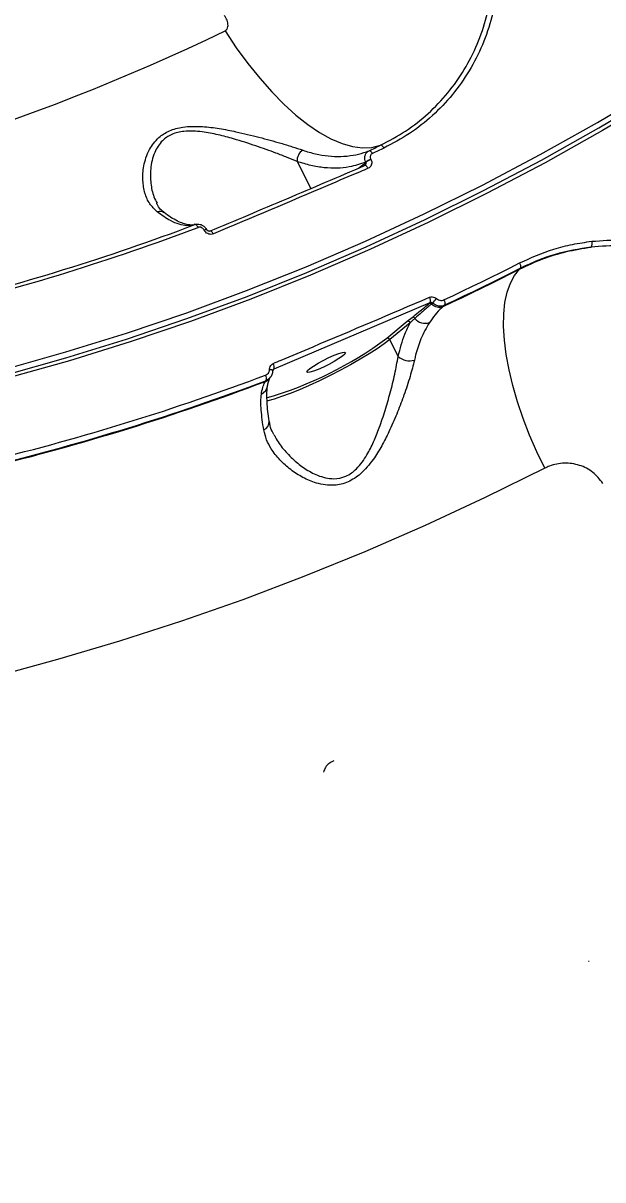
# Model space of a CAD drawing. Header units: millimetres. Extents: x -4688 to 6829, y -6350 to 4771.
# Drawn here: x 2098.5 to 2219.1, y 279 to 519.7 of the extents above; entities that cross this region are included whole.
import ezdxf

# ---------------------------------------------------------------- set-up
doc = ezdxf.new("R2010")
doc.units = ezdxf.units.MM
for name, color, linetype in [('DIKOM_ОБЪЕКТ', 7, 'Continuous'), ('DIKOM_РАЗМЕР_ЗОНА', 7, 'Continuous'), ('DIKOM_РАЗМЕР_ОБЪЕКТА', 7, 'Continuous')]:
    doc.layers.add(name, color=color, linetype=linetype)
doc.styles.add('style1', font='arial.ttf', dxfattribs={"width": 0.8})
doc.dimstyles.new('1-50', dxfattribs={"dimtxt": 300, "dimasz": 200, "dimexe": 100, "dimexo": 0, "dimgap": 100, "dimtad": 1, "dimtxsty": 'style1', "dimcen": 200, "dimclrd": 7, "dimclre": 7, "dimclrt": 7, "dimadec": 1, "dimazin": 2, "dimtfac": 1, "dimtmove": 0, "dimatfit": 2, "dimfxl": 0, "dimlwd": 25, "dimlwe": 18, "dimarcsym": 0})

# ---------------------------------------------------------------- blocks, each defined once
blk = doc.blocks.new('*D9')
at = {"layer": 'Defpoints', "color": 0, "transparency": 16777216}
for p in [(2285.35, 2926.08), (233.68, -3329.73), (5655.58, -3329.73)]:
    blk.add_point(p, dxfattribs=at)
at = {"layer": 'DIKOM_РАЗМЕР_ОБЪЕКТА', "color": 7, "lineweight": 18, "transparency": 16777216}
for p, q in [((2285.35, 2926.08), (5755.58, 2926.08)), ((233.68, -3329.73), (5755.58, -3329.73))]:
    blk.add_line(p, q, dxfattribs=at)
at = {"layer": 'DIKOM_РАЗМЕР_ОБЪЕКТА', "color": 7, "lineweight": 25, "transparency": 16777216}
blk.add_line((5655.58, 2726.08), (5655.58, -3129.73), dxfattribs=at)
at = {"layer": 'DIKOM_РАЗМЕР_ОБЪЕКТА', "color": 7, "transparency": 16777216}
for points in [[(5622.24, 2726.08), (5688.91, 2726.08), (5655.58, 2926.08)], [(5622.24, -3129.73), (5688.91, -3129.73), (5655.58, -3329.73)]]:
    blk.add_solid(points, dxfattribs=at)
at = {"layer": 'DIKOM_РАЗМЕР_ОБЪЕКТА', "color": 7, "transparency": 16777216, "insert": (5402.4, -130.27), "char_height": 300, "attachment_point": 5, "rotation": 90, "style": 'style1'}
blk.add_mtext('6250', dxfattribs=at)
blk = doc.blocks.new('*D10')
at = {"layer": 'Defpoints', "color": 0, "transparency": 16777216}
for p in [(2960.09, 4770.95), (741.18, -5330.34), (6729.08, -5330.34)]:
    blk.add_point(p, dxfattribs=at)
at = {"layer": 'DIKOM_РАЗМЕР_ЗОНА', "color": 7, "lineweight": 18, "transparency": 16777216}
for p, q in [((2960.09, 4770.95), (6829.08, 4770.95)), ((741.18, -5330.34), (6829.08, -5330.34))]:
    blk.add_line(p, q, dxfattribs=at)
at = {"layer": 'DIKOM_РАЗМЕР_ЗОНА', "color": 7, "lineweight": 25, "transparency": 16777216}
blk.add_line((6729.08, 4570.95), (6729.08, -5130.34), dxfattribs=at)
at = {"layer": 'DIKOM_РАЗМЕР_ЗОНА', "color": 7, "transparency": 16777216}
for points in [[(6695.74, 4570.95), (6762.41, 4570.95), (6729.08, 4770.95)], [(6695.74, -5130.34), (6762.41, -5130.34), (6729.08, -5330.34)]]:
    blk.add_solid(points, dxfattribs=at)
at = {"layer": 'DIKOM_РАЗМЕР_ЗОНА', "color": 7, "transparency": 16777216, "insert": (6475.9, -93.77), "char_height": 300, "attachment_point": 5, "rotation": 90, "style": 'style1'}
blk.add_mtext('10100', dxfattribs=at)
blk = doc.blocks.new('*D11')
at = {"layer": 'Defpoints', "color": 0, "transparency": 16777216}
for p in [(3703.08, 2652.76), (-3188.42, -47.63), (-3188.42, -4921.77)]:
    blk.add_point(p, dxfattribs=at)
at = {"layer": 'DIKOM_РАЗМЕР_ОБЪЕКТА', "color": 7, "lineweight": 18, "transparency": 16777216}
for p, q in [((3703.08, 2652.76), (3703.08, -5021.77)), ((-3188.42, -47.63), (-3188.42, -5021.77))]:
    blk.add_line(p, q, dxfattribs=at)
at = {"layer": 'DIKOM_РАЗМЕР_ОБЪЕКТА', "color": 7, "lineweight": 25, "transparency": 16777216}
blk.add_line((3503.08, -4921.77), (-2988.42, -4921.77), dxfattribs=at)
at = {"layer": 'DIKOM_РАЗМЕР_ОБЪЕКТА', "color": 7, "transparency": 16777216}
for points in [[(-2988.42, -4888.44), (-2988.42, -4955.11), (-3188.42, -4921.77)], [(3503.08, -4888.44), (3503.08, -4955.11), (3703.08, -4921.77)]]:
    blk.add_solid(points, dxfattribs=at)
at = {"layer": 'DIKOM_РАЗМЕР_ОБЪЕКТА', "color": 7, "transparency": 16777216, "insert": (4.08, -4668.6), "char_height": 300, "attachment_point": 5, "style": 'style1'}
blk.add_mtext('6900', dxfattribs=at)
blk = doc.blocks.new('*D12')
at = {"layer": 'Defpoints', "color": 0, "transparency": 16777216}
for p in [(4937.72, 2926.08), (-4688.42, -671.13), (4937.72, -6249.77)]:
    blk.add_point(p, dxfattribs=at)
at = {"layer": 'DIKOM_РАЗМЕР_ЗОНА', "color": 7, "lineweight": 18, "transparency": 16777216}
for p, q in [((4937.72, 2926.08), (4937.72, -6349.77)), ((-4688.42, -671.13), (-4688.42, -6349.77))]:
    blk.add_line(p, q, dxfattribs=at)
at = {"layer": 'DIKOM_РАЗМЕР_ЗОНА', "color": 7, "lineweight": 25, "transparency": 16777216}
blk.add_line((-4488.42, -6249.77), (4737.72, -6249.77), dxfattribs=at)
at = {"layer": 'DIKOM_РАЗМЕР_ЗОНА', "color": 7, "transparency": 16777216}
for points in [[(-4488.42, -6216.44), (-4488.42, -6283.11), (-4688.42, -6249.77)], [(4737.72, -6216.44), (4737.72, -6283.11), (4937.72, -6249.77)]]:
    blk.add_solid(points, dxfattribs=at)
at = {"layer": 'DIKOM_РАЗМЕР_ЗОНА', "color": 7, "transparency": 16777216, "insert": (124.65, -5996.6), "char_height": 300, "attachment_point": 5, "style": 'style1'}
blk.add_mtext('9650', dxfattribs=at)

msp = doc.modelspace()

# ---------------------------------------------------------------- linework, layer by layer
at = {"layer": 'DIKOM_ОБЪЕКТ', "color": 7, "linetype": 'Continuous', "lineweight": 15}
for p, q in [((2170.827, 491.401), (2170.84, 491.378)), ((2155.509, 490.932), (2158.352, 485.319)), ((2168.244, 489.531), (2169.779, 490.744)), ((2169.566, 490.108), (2169.516, 490.073)), ((2169.626, 490.149), (2169.562, 490.116)), ((2169.779, 490.744), (2169.766, 490.768)), ((2127.863, 480.246), (2127.83, 480.27)), ((2134.227, 477.871), (2134.075, 477.832)), ((2136.129, 476.659), (2136.117, 476.683)), ((2201.778, 468.527), (2201.949, 468.709)), ((2183.133, 461.513), (2150.623, 447.733)), ((2182.978, 461.385), (2183.133, 461.513)), ((2186.19, 461.014), (2185.909, 460.78)), ((2174.134, 454.158), (2178.409, 457.679)), ((2179.026, 457.394), (2174.751, 453.873)), ((2178.409, 457.679), (2179.422, 458.499)), ((2176.522, 450.378), (2174.751, 453.873)), ((2149.985, 446.083), (2150.058, 446.201)), ((2150.604, 447.704), (2150.391, 447.357)), ((2150.403, 447.42), (2150.393, 447.378)), ((2150.623, 447.733), (2150.604, 447.704)), ((2148.909, 445.164), (2149.008, 445.325)), ((2216.147, 324.516), (2216.238, 324.531))]:
    msp.add_line(p, q, dxfattribs=at)
at = {"layer": 'DIKOM_ОБЪЕКТ', "color": 7, "linetype": 'Continuous', "lineweight": 15, "flags": 128}
for points in [[(2140.5, 518.115), (2142.841, 514.623), (2145.253, 511.326), (2147.719, 508.251), (2150.218, 505.42), (2152.731, 502.857), (2155.24, 500.581), (2157.723, 498.61), (2160.162, 496.959), (2162.539, 495.642), (2164.833, 494.667), (2167.029, 494.043), (2169.107, 493.776), (2171.053, 493.866), (2172.852, 494.313)], [(1979.991, 432.456), (1992.717, 432.668), (2005.468, 433.254), (2018.235, 434.213), (2031.011, 435.544), (2043.787, 437.247), (2056.554, 439.321), (2069.305, 441.764), (2082.03, 444.575), (2094.722, 447.752), (2107.372, 451.292), (2119.972, 455.194), (2132.514, 459.454), (2144.989, 464.071), (2157.389, 469.041), (2169.707, 474.36), (2181.933, 480.026), (2194.061, 486.034), (2206.082, 492.381), (2217.987, 499.063), (2229.771, 506.074), (2241.424, 513.411)], [(1979.683, 431.172), (1992.439, 431.385), (2005.22, 431.972), (2018.018, 432.933), (2030.824, 434.267), (2043.631, 435.975), (2056.428, 438.053), (2069.209, 440.502), (2081.965, 443.32), (2094.687, 446.504), (2107.367, 450.053), (2119.998, 453.964), (2132.569, 458.234), (2145.074, 462.862), (2157.504, 467.844), (2169.851, 473.176), (2182.106, 478.855), (2194.263, 484.878), (2206.312, 491.24), (2218.246, 497.937), (2230.058, 504.966), (2241.738, 512.32)], [(2242.566, 511.772), (2230.877, 504.413), (2219.059, 497.38), (2207.117, 490.678), (2195.06, 484.312), (2182.896, 478.285), (2170.632, 472.602), (2158.278, 467.267), (2145.84, 462.282), (2133.327, 457.652), (2120.748, 453.378), (2108.11, 449.465), (2095.421, 445.914), (2082.691, 442.728), (2069.927, 439.908), (2057.138, 437.458), (2044.332, 435.378), (2031.518, 433.669), (2018.704, 432.334), (2005.898, 431.372), (1993.108, 430.785), (1980.344, 430.572)], [(2170.459, 493.177), (2170.758, 493.318), (2171.057, 493.459), (2171.356, 493.601), (2171.656, 493.743), (2171.955, 493.885), (2172.254, 494.027), (2172.553, 494.17), (2172.852, 494.313)], [(2173.557, 493.741), (2173.258, 493.598), (2172.959, 493.455), (2172.659, 493.313), (2172.36, 493.17), (2172.061, 493.028), (2171.761, 492.887), (2171.462, 492.745), (2171.162, 492.604)], [(2171.162, 492.604), (2171.076, 492.743), (2170.984, 492.869), (2170.889, 492.977), (2170.794, 493.066), (2170.7, 493.131), (2170.611, 493.172), (2170.53, 493.188), (2170.459, 493.177)], [(2170.26, 489.524), (2170.167, 489.684), (2170.067, 489.826), (2169.963, 489.945), (2169.859, 490.036), (2169.759, 490.096), (2169.666, 490.123), (2169.584, 490.115), (2169.566, 490.108)], [(2134.882, 477.219), (2134.804, 477.362), (2134.72, 477.491), (2134.63, 477.602), (2134.539, 477.692), (2134.448, 477.759), (2134.361, 477.801), (2134.278, 477.815), (2134.204, 477.803)], [(2136.117, 476.683), (2136.255, 476.736), (2136.379, 476.778), (2136.486, 476.806), (2136.572, 476.82), (2136.634, 476.819), (2136.671, 476.804), (2136.678, 476.795)], [(2136.129, 476.659), (2136.267, 476.713), (2136.392, 476.754), (2136.498, 476.782), (2136.584, 476.796), (2136.646, 476.795), (2136.683, 476.78), (2136.691, 476.77)], [(2136.695, 476.762), (2136.681, 476.788), (2136.678, 476.795)], [(2138.071, 475.874), (2137.978, 476.034), (2137.875, 476.176), (2137.768, 476.293), (2137.661, 476.382), (2137.556, 476.441), (2137.458, 476.465), (2137.371, 476.455), (2137.356, 476.45)], [(2186.048, 462.153), (2188.023, 463.082), (2189.995, 464.02), (2191.964, 464.967), (2193.931, 465.922), (2195.895, 466.886), (2197.857, 467.859), (2199.816, 468.84), (2201.773, 469.83)], [(2185.909, 460.78), (2187.902, 461.717), (2189.892, 462.664), (2191.88, 463.619), (2193.865, 464.583), (2195.847, 465.555), (2197.827, 466.537), (2199.804, 467.527), (2201.778, 468.527)], [(2201.949, 468.709), (2199.988, 467.716), (2198.025, 466.733), (2196.059, 465.758), (2194.09, 464.792), (2192.119, 463.834), (2190.145, 462.886), (2188.168, 461.946), (2186.19, 461.014)], [(2207.027, 427.103), (2205.376, 430.542), (2203.874, 434.013), (2202.533, 437.485), (2201.366, 440.927), (2200.384, 444.306), (2199.596, 447.593), (2199.008, 450.756), (2198.626, 453.768), (2198.455, 456.6), (2198.494, 459.228), (2198.744, 461.626), (2199.202, 463.773), (2199.865, 465.65), (2200.727, 467.24), (2201.778, 468.527)], [(2183.674, 461.46), (2183.619, 461.415), (2183.456, 461.28)], [(2174.751, 453.873), (2173.577, 452.967), (2172.144, 451.967), (2170.484, 450.896), (2168.633, 449.776), (2166.631, 448.633), (2164.522, 447.491), (2162.353, 446.375), (2160.17, 445.31), (2158.022, 444.32), (2155.956, 443.425), (2154.017, 442.645), (2152.247, 441.998), (2150.686, 441.498), (2149.367, 441.155), (2149.15, 441.11)], [(2163.183, 450.603), (2164.15, 450.972), (2164.905, 451.192), (2165.386, 451.245), (2165.555, 451.128), (2165.399, 450.849), (2164.929, 450.432), (2164.183, 449.909), (2163.223, 449.324), (2162.126, 448.724), (2160.98, 448.157), (2159.879, 447.67), (2158.912, 447.301), (2158.157, 447.081), (2157.676, 447.028), (2157.506, 447.145), (2157.663, 447.424), (2158.133, 447.842), (2158.879, 448.364), (2159.839, 448.949), (2160.936, 449.549), (2162.082, 450.116), (2163.183, 450.603)], [(2149.762, 447.706), (2149.914, 447.683), (2150.051, 447.653), (2150.17, 447.617), (2150.267, 447.575), (2150.34, 447.529), (2150.385, 447.479), (2150.403, 447.429), (2150.403, 447.42)], [(2207.027, 427.103), (2194.632, 420.982), (2182.144, 415.181), (2169.57, 409.704), (2156.918, 404.553), (2144.194, 399.732), (2131.405, 395.243), (2118.559, 391.089), (2105.662, 387.271), (2092.721, 383.793), (2079.743, 380.655), (2066.736, 377.86), (2053.707, 375.409), (2040.663, 373.304), (2027.611, 371.545)]]:
    msp.add_lwpolyline(points, dxfattribs=at)
at = {"layer": 'DIKOM_ОБЪЕКТ', "color": 7, "linetype": 'Continuous', "lineweight": 15}
for centre, radius, start, end in [((1941.073, 932.078), 459.496, 278.68894, 295.72245), ((2157.986, 491.184), 2.49, 122.1567, 185.80349), ((2172.58, 487.26), 4.497, 112.94022, 128.73523), ((2172.593, 487.235), 4.498, 112.93961, 128.72994), ((2126.922, 478.906), 1.638, 56.34815, 109.05593), ((1967.488, 918.671), 471.338, 283.69705, 290.71434), ((1968.045, 918.404), 471.676, 283.69705, 290.71434), ((2215.271, 473.868), 1.589, 332.15595, 16.86041), ((2200.85, 469.11), 1.171, 339.94076, 37.9552), ((2182.012, 461.984), 1.215, 337.21833, 34.25072), ((2177.644, 467.681), 8.664, 314.10667, 322.45593), ((2183.129, 460.937), 0.473, 46.39484, 108.67059), ((2185.081, 462.986), 2.356, 226.38835, 290.5798), ((2185.095, 461.457), 1.181, 338.01347, 36.14607), ((2178.556, 457.185), 0.515, 23.92027, 106.58859), ((2179.563, 458.019), 0.5, 31.42914, 106.35153), ((2182.156, 460.082), 2.818, 219.75603, 287.78451), ((2127.595, 516.531), 77.821, 286.05034, 306.72764), ((2174.281, 453.665), 0.515, 23.92027, 106.58859), ((2178.863, 452.87), 3.419, 226.7879, 287.62904), ((2149.559, 448.237), 1.178, 334.67248, 34.18426), ((1973.653, 910.928), 496.41, 283.73269, 290.6787), ((2148.004, 447.316), 2.334, 292.81047, 328.12848), ((2147.924, 445.859), 1.208, 333.75943, 31.94328), ((2150.8, 447.28), 0.467, 114.77619, 147.25259), ((1972.997, 910.842), 497.796, 283.71712, 290.69427), ((1973.32, 910.792), 497.52, 283.73269, 290.6787), ((2147.123, 444.574), 2.227, 294.60828, 351.72053), ((2147.748, 436.816), 1.932, 294.65682, 3.08377)]:
    msp.add_arc(centre, radius, start, end, dxfattribs=at)
for points, knots in [([(2241.424, 513.411), (2238.802, 517.141), (2232.854, 525.603), (2223.386, 538.598), (2213.035, 552.378), (2202.494, 565.953), (2191.792, 579.286), (2181.825, 591.291), (2172.665, 601.996), (2164.333, 611.478), (2155.959, 620.754), (2146.732, 630.696), (2136.651, 641.211), (2125.723, 652.185), (2114.289, 663.22), (2102.382, 674.213), (2090.469, 684.674), (2079.055, 694.203), (2069.055, 702.134), (2059.247, 709.546), (2049.629, 716.456), (2039.357, 723.39), (2029.197, 729.792), (2019.18, 735.637), (2010.129, 740.477), (2002.033, 744.445), (1994.843, 747.681), (1987.786, 750.562), (1980.195, 753.332), (1972.133, 755.851), (1963.674, 757.964), (1955.125, 759.52), (1946.55, 760.422), (1938.349, 760.507), (1931.799, 760.056), (1928.218, 759.348), (1926.913, 759.089)], [0, 0, 0, 0, 0.024559, 0.0557119, 0.0870099, 0.1183624, 0.1499713, 0.1816364, 0.2056494, 0.2296624, 0.2537743, 0.2778862, 0.3090391, 0.3403371, 0.3716896, 0.4073091, 0.4430091, 0.4750073, 0.5070637, 0.5312096, 0.5623622, 0.5936597, 0.6250119, 0.6566455, 0.6883354, 0.7123356, 0.7363358, 0.7604348, 0.7845337, 0.8156865, 0.8469843, 0.8783367, 0.913956, 0.9496559, 0.9816539, 1, 1, 1, 1]), ([(2065.159, 707.258), (2067.922, 705.148), (2074.189, 700.363), (2084.092, 692.353), (2094.849, 683.244), (2105.731, 673.586), (2116.709, 663.411), (2126.866, 653.593), (2136.149, 644.298), (2144.552, 635.634), (2152.957, 626.714), (2162.173, 616.657), (2172.188, 605.379), (2182.978, 592.803), (2194.195, 579.275), (2205.797, 564.775), (2217.319, 549.823), (2228.279, 535.089), (2237.816, 521.834), (2247.111, 508.532), (2256.17, 495.188), (2265.773, 480.569), (2275.597, 465.106), (2285.578, 448.815), (2295.296, 432.314), (2304.358, 416.318), (2312.09, 402.146), (2319.49, 388.11), (2326.567, 374.209), (2333.902, 359.195), (2340.928, 344.174), (2347.622, 329.188), (2353.976, 314.244), (2359.971, 299.375), (2365.588, 284.611), (2370.746, 270.168), (2375.442, 256.08), (2379.682, 242.364), (2383.517, 228.852), (2386.931, 215.585), (2389.67, 203.648), (2391.836, 193.014), (2393.534, 183.604), (2394.969, 174.402), (2396.335, 163.915), (2397.449, 152.325), (2398.094, 139.847), (2398.129, 127.936), (2397.544, 116.619), (2396.349, 106.029), (2394.551, 96.207), (2392.461, 88.059), (2390.811, 83.351), (2390.139, 81.434)], [0, 0, 0, 0, 0.01565135, 0.0355059, 0.0554529, 0.07543466, 0.09557982, 0.11576078, 0.13106488, 0.14636898, 0.16173613, 0.17710328, 0.19695782, 0.21690481, 0.23688655, 0.25958779, 0.28234031, 0.30273353, 0.3231639, 0.33855269, 0.35840723, 0.37835422, 0.39833597, 0.4210372, 0.44378972, 0.46418295, 0.48461332, 0.50000211, 0.51985665, 0.53980363, 0.55978537, 0.57994651, 0.60014354, 0.6204631, 0.64093869, 0.66145188, 0.68130639, 0.70125336, 0.72123508, 0.74139619, 0.7615932, 0.7768893, 0.7921854, 0.80754445, 0.8229035, 0.84598044, 0.86905737, 0.89218818, 0.9154833, 0.93883384, 0.96156589, 0.98434943, 1, 1, 1, 1]), ([(2152.253, 680.394), (2156.117, 676.748), (2163.855, 669.448), (2175.559, 657.73), (2187.322, 645.452), (2199.151, 632.551), (2210.994, 619.086), (2222.842, 605.051), (2234.634, 590.51), (2245.621, 576.413), (2255.78, 562.904), (2265.132, 550.062), (2274.364, 536.97), (2283.473, 523.627), (2292.43, 510.07), (2301.226, 496.302), (2309.829, 482.373), (2317.702, 469.173), (2324.867, 456.763), (2331.3, 445.285), (2337.495, 433.888), (2343.459, 422.574), (2349.241, 411.25), (2354.742, 400.112), (2359.958, 389.189), (2364.903, 378.474), (2369.655, 367.799), (2374.31, 356.941), (2378.84, 345.927), (2383.184, 334.88), (2387.247, 324.042), (2391.036, 313.41), (2394.583, 302.896), (2397.83, 292.682), (2400.781, 282.786), (2403.451, 273.195), (2405.883, 263.759), (2408.334, 253.396), (2410.686, 242.206), (2412.808, 230.305), (2414.471, 218.773), (2415.665, 207.656), (2416.392, 196.972), (2416.637, 186.755), (2416.442, 176.964), (2415.909, 170.86), (2415.643, 167.805)], [0, 0, 0, 0, 0.027858, 0.0557831, 0.0839218, 0.1121298, 0.1406162, 0.1691746, 0.1979545, 0.2268089, 0.2504309, 0.2740941, 0.2978871, 0.3217224, 0.3457257, 0.3697725, 0.3939525, 0.4181768, 0.4379602, 0.4577678, 0.4770384, 0.4963089, 0.5156701, 0.5350313, 0.5534623, 0.5718932, 0.5904036, 0.608914, 0.6286502, 0.6484107, 0.6676353, 0.6868599, 0.7061749, 0.7254898, 0.7438766, 0.7622633, 0.7807292, 0.799195, 0.8241782, 0.8492123, 0.8742961, 0.8994316, 0.9244969, 0.9496137, 0.9747808, 1, 1, 1, 1]), ([(2172.852, 494.313), (2174.622, 495.252), (2178.153, 497.124), (2182.83, 500.835), (2186.949, 505.129), (2190.394, 509.993), (2193.116, 515.33), (2195.05, 521.028), (2196.162, 526.987), (2196.423, 533.096), (2195.828, 539.232), (2194.364, 545.284), (2192.122, 551.166), (2189.964, 554.819), (2188.884, 556.649)], [0, 0, 0, 0, 0.0835777, 0.1666531, 0.2497521, 0.3333294, 0.4162589, 0.4997977, 0.5830096, 0.6660821, 0.7497713, 0.8327879, 0.91629, 1, 1, 1, 1]), ([(2189.805, 557.333), (2190.906, 555.47), (2193.108, 551.746), (2195.402, 545.746), (2196.903, 539.576), (2197.523, 533.31), (2197.268, 527.077), (2196.145, 520.996), (2194.183, 515.178), (2191.417, 509.733), (2187.91, 504.768), (2183.72, 500.389), (2178.958, 496.604), (2175.358, 494.696), (2173.557, 493.741)], [0, 0, 0, 0, 0.0836186, 0.1671661, 0.2504175, 0.3338525, 0.4173036, 0.5004885, 0.5837385, 0.6671385, 0.7504577, 0.8333964, 0.916628, 1, 1, 1, 1]), ([(2140.5, 518.115), (2140.579, 518.163), (2140.744, 518.262), (2140.966, 518.562), (2141.113, 518.995), (2141.132, 519.712), (2140.934, 520.345), (2140.614, 520.938), (2140.43, 521.183), (2140.308, 521.345)], [0, 0, 0, 0, 0.07674189, 0.16052124, 0.31740102, 0.46612764, 0.76249938, 0.842837, 1, 1, 1, 1]), ([(2126.387, 480.455), (2125.834, 480.984), (2124.711, 482.057), (2123.748, 484.317), (2123.297, 486.981), (2123.453, 489.531), (2124.005, 491.723), (2124.673, 493.316), (2125.575, 494.74), (2126.847, 496.135), (2128.845, 497.43), (2131.372, 498.1), (2133.736, 498.276), (2136.286, 498.205), (2139.342, 497.823), (2143.308, 497.054), (2147.661, 495.989), (2151.535, 494.909), (2154.54, 494.004), (2155.95, 493.53), (2156.66, 493.292)], [0, 0, 0, 0, 0.0717889, 0.1456298, 0.2211699, 0.2985182, 0.3406369, 0.3832929, 0.4161016, 0.4496125, 0.4986455, 0.5477921, 0.5804516, 0.6139716, 0.670437, 0.7283184, 0.8119545, 0.8980741, 0.9486872, 1, 1, 1, 1]), ([(2155.509, 490.932), (2154.831, 491.215), (2153.466, 491.785), (2150.627, 492.87), (2146.938, 494.192), (2142.854, 495.511), (2139.078, 496.525), (2136.241, 497.084), (2133.836, 497.302), (2131.666, 497.257), (2129.331, 496.703), (2127.572, 495.478), (2126.501, 494.128), (2125.772, 492.725), (2125.271, 491.128), (2124.925, 488.933), (2124.993, 486.346), (2125.468, 483.917), (2126.114, 482.686), (2126.344, 482.246)], [0, 0, 0, 0, 0.057585, 0.11591633, 0.21118873, 0.30895743, 0.37218838, 0.43664941, 0.47197872, 0.50817784, 0.55990185, 0.61154881, 0.64692122, 0.68332406, 0.73019299, 0.77774779, 0.86355382, 0.95123878, 1, 1, 1, 1]), ([(2156.66, 493.292), (2157.555, 493.012), (2159.349, 492.451), (2162.003, 492.03), (2164.621, 491.928), (2167.095, 492.184), (2169.032, 492.648), (2170.103, 493.045), (2170.459, 493.177)], [0, 0, 0, 0, 0.1821545, 0.3655938, 0.553059, 0.7419031, 0.9141914, 1, 1, 1, 1]), ([(2169.766, 490.768), (2169.695, 490.96), (2169.546, 491.363), (2169.557, 491.917), (2169.701, 492.426), (2169.969, 492.874), (2170.295, 493.075), (2170.459, 493.177)], [0, 0, 0, 0, 0.2044301, 0.4300849, 0.5634119, 0.7802977, 1, 1, 1, 1]), ([(2170.84, 491.378), (2170.883, 491.283), (2170.996, 491.039), (2171.044, 490.61), (2170.935, 490.149), (2170.672, 489.754), (2170.397, 489.6), (2170.26, 489.524)], [0, 0, 0, 0, 0.1342544, 0.3469772, 0.5632481, 0.7817386, 1, 1, 1, 1]), ([(2171.162, 492.604), (2171.16, 492.603), (2171.069, 492.56), (2170.906, 492.441), (2170.766, 492.222), (2170.698, 491.966), (2170.701, 491.692), (2170.786, 491.495), (2170.827, 491.401)], [0, 0, 0, 0, 0.0043468, 0.2198207, 0.4355752, 0.5682506, 0.7938306, 1, 1, 1, 1]), ([(2137.297, 476.411), (2142.637, 478.661), (2153.32, 483.161), (2164.117, 487.769), (2169.516, 490.073)], [0, 0, 0, 0, 0.4999182, 1, 1, 1, 1]), ([(2170.26, 489.524), (2169.702, 489.285), (2166.909, 488.091), (2156.124, 483.49), (2145.992, 479.216), (2138.071, 475.874)], [0, 0, 0, 0, 0.05171041, 0.2585534, 1, 1, 1, 1]), ([(2169.766, 490.768), (2168.641, 490.398), (2166.726, 489.769), (2163.809, 489.498), (2161.146, 489.59), (2158.374, 490.026), (2156.466, 490.629), (2155.509, 490.932)], [0, 0, 0, 0, 0.2590546, 0.440995, 0.6241963, 0.8114005, 1, 1, 1, 1]), ([(2169.626, 490.149), (2169.642, 490.159), (2169.71, 490.203), (2169.79, 490.32), (2169.844, 490.484), (2169.834, 490.634), (2169.794, 490.714), (2169.779, 490.744)], [0, 0, 0, 0, 0.0827798, 0.3506975, 0.6049539, 0.8474878, 1, 1, 1, 1]), ([(2127.867, 480.251), (2127.597, 480.486), (2127.006, 481), (2126.5, 481.673), (2126.301, 482.176), (2126.277, 482.236)], [0, 0, 0, 0, 0.4249044, 0.9318595, 1, 1, 1, 1]), ([(2134.204, 477.803), (2133.67, 477.68), (2132.687, 477.453), (2130.961, 477.811), (2128.949, 478.63), (2127.331, 479.783), (2126.387, 480.455)], [0, 0, 0, 0, 0.25807842, 0.4750061, 0.69407497, 1, 1, 1, 1]), ([(2133.736, 477.745), (2133.733, 477.744), (2133.538, 477.694), (2133, 477.732), (2132.064, 477.916), (2130.925, 478.348), (2129.608, 479.067), (2128.574, 479.727), (2127.957, 480.223), (2127.855, 480.304)], [0, 0, 0, 0, 0.0031535, 0.1962127, 0.3807438, 0.5761287, 0.7689006, 0.9617617, 1, 1, 1, 1]), ([(2134.204, 477.803), (2134.368, 477.85), (2134.734, 477.954), (2135.256, 477.893), (2135.78, 477.696), (2136.247, 477.366), (2136.538, 476.985), (2136.65, 476.762), (2136.665, 476.732)], [0, 0, 0, 0, 0.1805008, 0.4029091, 0.5309916, 0.7496247, 0.9664027, 1, 1, 1, 1]), ([(2136.117, 476.683), (2136.109, 476.698), (2136.05, 476.808), (2135.899, 476.997), (2135.662, 477.162), (2135.399, 477.261), (2135.139, 477.292), (2134.961, 477.242), (2134.882, 477.219)], [0, 0, 0, 0, 0.0340103, 0.252264, 0.4705298, 0.5979374, 0.8193065, 1, 1, 1, 1]), ([(2138.071, 475.874), (2137.921, 475.829), (2137.62, 475.738), (2137.119, 475.81), (2136.659, 476.029), (2136.322, 476.336), (2136.183, 476.569), (2136.129, 476.659)], [0, 0, 0, 0, 0.2182614, 0.4367519, 0.6530228, 0.8657456, 1, 1, 1, 1]), ([(2137.356, 476.451), (2137.35, 476.448), (2137.318, 476.432), (2137.226, 476.417), (2137.075, 476.442), (2136.93, 476.507), (2136.805, 476.607), (2136.723, 476.704), (2136.7, 476.758), (2136.694, 476.772)], [0, 0, 0, 0, 0.0479385, 0.2977616, 0.4809726, 0.6391984, 0.7982141, 0.949343, 1, 1, 1, 1]), ([(2201.773, 469.83), (2204.118, 470.877), (2207.667, 472.462), (2212.787, 473.754), (2215.454, 474.136), (2216.792, 474.328)], [0, 0, 0, 0, 0.4927604, 0.7454691, 1, 1, 1, 1]), ([(2216.792, 474.328), (2218.904, 474.491), (2222.799, 474.791), (2228.564, 474.299), (2233.948, 473.272), (2239.22, 471.634), (2244.299, 469.403), (2249.125, 466.621), (2253.648, 463.319), (2257.782, 459.508), (2261.532, 455.285), (2263.627, 452.148), (2264.673, 450.582)], [0, 0, 0, 0, 0.1166812, 0.2150846, 0.3137979, 0.4122009, 0.510061, 0.6082268, 0.7060845, 0.8039539, 0.9021323, 1, 1, 1, 1]), ([(2201.778, 468.527), (2203.371, 469.277), (2206.504, 470.753), (2211.513, 472.292), (2214.948, 472.846), (2216.676, 473.125)], [0, 0, 0, 0, 0.3395438, 0.667762, 1, 1, 1, 1]), ([(2216.676, 473.125), (2214.144, 472.703), (2210.315, 472.065), (2205.457, 470.371), (2203.121, 469.264), (2201.949, 468.709)], [0, 0, 0, 0, 0.4928082, 0.7454985, 1, 1, 1, 1]), ([(2263.582, 449.938), (2262.038, 452.188), (2259.7, 455.596), (2255.878, 459.571), (2251.784, 463.232), (2247.264, 466.354), (2242.449, 468.873), (2237.448, 470.978), (2232.232, 472.445), (2226.941, 473.228), (2222.148, 473.556), (2218.747, 473.288), (2216.676, 473.125)], [0, 0, 0, 0, 0.14465028, 0.21913827, 0.29362652, 0.43838133, 0.51289755, 0.58741411, 0.73312412, 0.80813173, 0.88313946, 1, 1, 1, 1]), ([(2150.533, 448.898), (2151.084, 449.13), (2153.841, 450.291), (2164.621, 454.836), (2174.932, 459.226), (2183.017, 462.668)], [0, 0, 0, 0, 0.0512253, 0.2561273, 1, 1, 1, 1]), ([(2183.017, 462.668), (2183.063, 462.685), (2183.251, 462.758), (2183.618, 462.795), (2184.102, 462.692), (2184.376, 462.498), (2184.514, 462.402)], [0, 0, 0, 0, 0.0963825, 0.3985513, 0.6990818, 1, 1, 1, 1]), ([(2184.514, 462.402), (2184.651, 462.305), (2184.924, 462.112), (2185.408, 462.009), (2185.79, 462.046), (2185.99, 462.129), (2186.048, 462.153)], [0, 0, 0, 0, 0.29273574, 0.58510658, 0.87883793, 1, 1, 1, 1]), ([(2179.422, 458.499), (2180.309, 459.213), (2181.514, 460.183), (2182.671, 461.134), (2182.978, 461.385)], [0, 0, 0, 0, 0.7353037, 1, 1, 1, 1]), ([(2183.456, 461.28), (2183.314, 461.163), (2182.609, 460.578), (2181.462, 459.597), (2180.442, 458.684), (2179.99, 458.28)], [0, 0, 0, 0, 0.1222806, 0.6114205, 1, 1, 1, 1]), ([(2185.909, 460.78), (2185.779, 460.67), (2184.677, 459.734), (2183.795, 458.493), (2183.017, 457.399)], [0, 0, 0, 0, 0.1178594, 1, 1, 1, 1]), ([(2183.674, 461.46), (2183.626, 461.491), (2183.53, 461.553), (2183.355, 461.575), (2183.221, 461.552), (2183.15, 461.521), (2183.133, 461.513)], [0, 0, 0, 0, 0.29302833, 0.59236507, 0.90057426, 1, 1, 1, 1]), ([(2186.19, 461.014), (2186.095, 460.976), (2185.77, 460.845), (2185.146, 460.794), (2184.353, 460.975), (2183.901, 461.298), (2183.674, 461.46)], [0, 0, 0, 0, 0.1209496, 0.4144473, 0.7069479, 1, 1, 1, 1]), ([(2176.522, 450.378), (2176.936, 451.989), (2177.595, 454.547), (2178.639, 456.625), (2179.026, 457.394)], [0, 0, 0, 0, 0.6298964, 1, 1, 1, 1]), ([(2179.99, 458.28), (2179.847, 458.151), (2179.518, 457.856), (2179.204, 457.561), (2179.026, 457.394)], [0, 0, 0, 0, 0.4352883, 1, 1, 1, 1]), ([(2183.017, 457.399), (2182.398, 456.312), (2181.253, 454.303), (2180.348, 451.514), (2179.98, 449.957), (2179.898, 449.612)], [0, 0, 0, 0, 0.47868685, 0.88437473, 1, 1, 1, 1]), ([(2150.671, 434.145), (2150.771, 433.93), (2151.266, 432.862), (2152.615, 431.042), (2154.664, 428.853), (2157.056, 426.979), (2159.308, 425.738), (2161.377, 425.071), (2163.362, 424.817), (2165.689, 425.26), (2167.661, 426.69), (2169.041, 428.327), (2170.256, 430.204), (2171.455, 432.622), (2172.696, 435.74), (2173.837, 439.167), (2174.911, 442.931), (2175.874, 446.798), (2176.303, 449.172), (2176.522, 450.378)], [0, 0, 0, 0, 0.0186019, 0.0920881, 0.1668908, 0.2343368, 0.3031422, 0.3413234, 0.3804478, 0.4360376, 0.4915509, 0.5266553, 0.5626542, 0.6214844, 0.6815078, 0.7551607, 0.8300877, 0.9136387, 1, 1, 1, 1]), ([(2179.898, 449.612), (2179.618, 448.498), (2179.048, 446.224), (2178.147, 443.525), (2177.21, 440.902), (2176.24, 438.359), (2174.737, 434.907), (2173.117, 431.723), (2171.607, 429.265), (2170.108, 427.331), (2168.432, 425.614), (2166.135, 424.089), (2163.553, 423.492), (2161.332, 423.585), (2159.094, 424.075), (2156.619, 425.128), (2154.06, 426.791), (2151.824, 428.813), (2150.176, 430.938), (2149.05, 433.039), (2148.72, 434.383), (2148.554, 435.06)], [0, 0, 0, 0, 0.0713192, 0.1455334, 0.1511418, 0.2166827, 0.2835494, 0.3372077, 0.3918209, 0.425165, 0.4591144, 0.5134567, 0.5679412, 0.6040748, 0.6411273, 0.7022452, 0.7649113, 0.8302388, 0.8968703, 0.9479885, 1, 1, 1, 1]), ([(2149.762, 447.706), (2149.763, 447.733), (2149.767, 447.924), (2149.853, 448.268), (2150.12, 448.669), (2150.395, 448.822), (2150.533, 448.898)], [0, 0, 0, 0, 0.0523938, 0.3650475, 0.6827341, 1, 1, 1, 1]), ([(2148.949, 446.498), (2149.09, 446.569), (2149.37, 446.711), (2149.651, 447.101), (2149.755, 447.455), (2149.761, 447.662), (2149.762, 447.706)], [0, 0, 0, 0, 0.30774, 0.6158747, 0.9190999, 1, 1, 1, 1]), ([(2150.393, 447.378), (2150.39, 447.305), (2150.378, 446.959), (2150.201, 446.362), (2149.723, 445.699), (2149.246, 445.449), (2149.008, 445.325)], [0, 0, 0, 0, 0.0813858, 0.3857913, 0.6937318, 1, 1, 1, 1]), ([(2149.34, 444.248), (2149.386, 444.524), (2149.481, 445.09), (2149.795, 445.764), (2149.935, 445.989), (2149.977, 446.058)], [0, 0, 0, 0, 0.397476, 0.8163371, 1, 1, 1, 1]), ([(2150.407, 447.42), (2150.408, 447.447), (2150.409, 447.525), (2150.43, 447.579), (2150.451, 447.599), (2150.453, 447.6)], [0, 0, 0, 0, 0.3265033, 0.9443711, 1, 1, 1, 1]), ([(2150.623, 447.733), (2150.58, 447.716), (2150.512, 447.688), (2150.472, 447.622), (2150.458, 447.598)], [0, 0, 0, 0, 0.64324, 1, 1, 1, 1]), ([(2148.05, 442.549), (2148.135, 443.008), (2148.305, 443.929), (2148.669, 444.734), (2148.869, 445.094), (2148.909, 445.164)], [0, 0, 0, 0, 0.4438965, 0.8911134, 1, 1, 1, 1]), ([(2149.689, 436.924), (2149.591, 437.588), (2149.381, 438.996), (2149.228, 440.873), (2149.194, 442.551), (2149.244, 443.666), (2149.323, 444.112), (2149.339, 444.204)], [0, 0, 0, 0, 0.21726262, 0.46066493, 0.70172342, 0.9387292, 1, 1, 1, 1]), ([(2148.554, 435.06), (2148.339, 436.496), (2147.903, 439.409), (2147.945, 441.588), (2148.05, 442.543), (2148.05, 442.549)], [0, 0, 0, 0, 0.4913944, 0.9970665, 1, 1, 1, 1]), ([(2150.644, 434.139), (2150.59, 434.229), (2150.228, 434.832), (2149.889, 435.772), (2149.756, 436.607), (2149.706, 436.926)], [0, 0, 0, 0, 0.0977284, 0.6550849, 1, 1, 1, 1]), ([(2219.108, 423.939), (2218.458, 424.768), (2217.138, 426.454), (2214.23, 427.889), (2211.075, 428.319), (2208.621, 427.847), (2207.348, 427.253), (2207.027, 427.103)], [0, 0, 0, 0, 0.2187085, 0.4447818, 0.6794098, 0.9191985, 1, 1, 1, 1]), ([(2163.108, 366.177), (2162.773, 366.031), (2162.105, 365.74), (2161.36, 364.894), (2161.11, 364.189), (2160.991, 363.854)], [0, 0, 0, 0, 0.3438627, 0.6877833, 1, 1, 1, 1])]:
    msp.add_open_spline(points, degree=3, knots=knots, dxfattribs=at)
msp.add_open_spline([(2173.557, 493.741), (2173.498, 493.833), (2173.381, 494.019), (2173.185, 494.215), (2172.997, 494.331), (2172.9, 494.319), (2172.852, 494.313)], degree=3, dxfattribs=at)

# ---------------------------------------------------------------- dimensions: what is measured, and where the dimension line sits
at = {"layer": 'DIKOM_РАЗМЕР_ЗОНА'}
dim = msp.add_linear_dim(base=(6729.076, -5330.338), p1=(2960.09, 4770.953), p2=(741.185, -5330.338), angle=90, text='10100', dimstyle='1-50', dxfattribs=at)
dim.commit()
dim.dimension.update_dxf_attribs({"geometry": '*D10', "text_midpoint": (6729.076, -93.775), "dimtype": 160})
dim = msp.add_linear_dim(base=(4937.725, -6249.775), p1=(-4688.422, -671.127), p2=(4937.725, 2926.075), text='9650', dimstyle='1-50', dxfattribs=at)
dim.commit()
dim.dimension.update_dxf_attribs({"geometry": '*D12', "text_midpoint": (124.651, -6249.775), "dimtype": 160})
at = {"layer": 'DIKOM_РАЗМЕР_ОБЪЕКТА'}
dim = msp.add_linear_dim(base=(5655.576, -3329.729), p1=(2285.35, 2926.075), p2=(233.685, -3329.729), angle=90, text='6250', dimstyle='1-50', dxfattribs=at)
dim.commit()
dim.dimension.update_dxf_attribs({"geometry": '*D9', "text_midpoint": (5655.576, -130.275), "dimtype": 160})
dim = msp.add_linear_dim(base=(-3188.422, -4921.775), p1=(3703.085, 2652.764), p2=(-3188.422, -47.627), text='6900', dimstyle='1-50', dxfattribs=at)
dim.commit()
dim.dimension.update_dxf_attribs({"geometry": '*D11', "text_midpoint": (4.076, -4921.775), "dimtype": 160})

doc.saveas('drawing.dxf')
